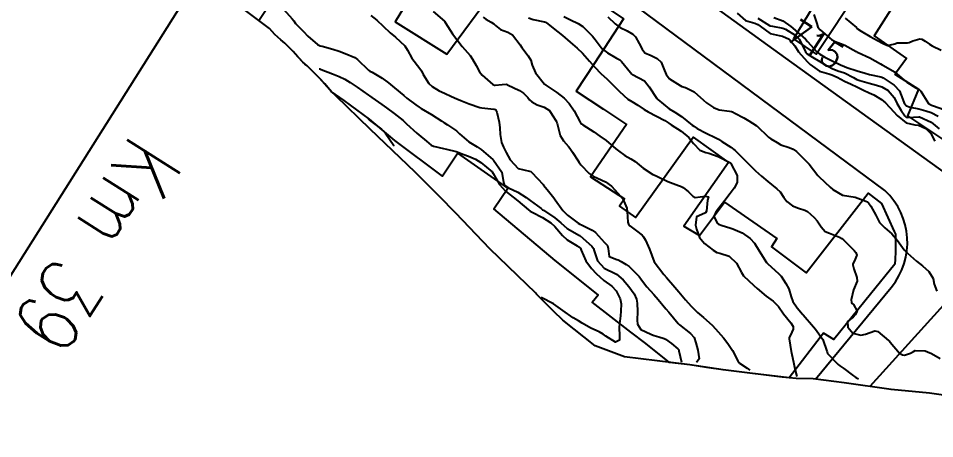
# Model space of a CAD drawing. Header units: metres. Extents: x 286371 to 293043, y 7462578 to 7466404.
# Drawn here: x 291813.3 to 291960, y 7462595 to 7462662.3 of the extents above; entities that cross this region are included whole.
import ezdxf
from ezdxf.enums import TextEntityAlignment as Align

# ---------------------------------------------------------------- set-up
doc = ezdxf.new("R2010")
doc.units = ezdxf.units.M
doc.header["$MEASUREMENT"] = 0
doc.linetypes.add('CONTINUO', pattern=[0])
for name, color, linetype in [('Area', 45, 'Continuous'), ('Cotas', 45, 'Continuous'), ('Curvas de Nivel 1m', 11, 'Continuous'), ('Curvas de Nivel 5m', 15, 'Continuous'), ('Edificações', 30, 'Continuous'), ('PLACA_KM', 45, 'Continuous'), ('Vias primárias', 230, 'Continuous'), ('Vias Secundárias', 230, 'Continuous')]:
    doc.layers.add(name, color=color, linetype=linetype)
doc.styles.add('ROMANS', font='romans', dxfattribs={"height": 0.2})
doc.styles.add('Style-STANDARD', font='STANDARD.shx')

msp = doc.modelspace()

# ---------------------------------------------------------------- linework, layer by layer
at = {"layer": 'Area'}
msp.add_polyline3d([(291962.6017362267, 7462601.747660844, 719.0442867774085), (291959.1966265524, 7462602.243136127, 720.3761267816599), (291953.05950418, 7462602.85186526, 719.3962292047868), (291945.5749811533, 7462603.900923098, 719.7857227069218), (291940.6043857642, 7462604.548077271, 721.8376858894449), (291937.8833977063, 7462604.567261799, 728.8981677009613), (291935.5983761201, 7462604.799164075, 729.1364592082206), (291926.1956925134, 7462605.960512334, 726.1757275177828), (291920.8127090181, 7462606.76095775, 726.9957041638377), (291910.3896778523, 7462608.062161979, 724.3324450633039), (291905.6673536433, 7462609.808866981, 725.2548607856228), (291900.5145029211, 7462613.93784568, 725.1209950054476), (291898.9820727008, 7462615.36896542, 725.1899819593687), (291896.2754264954, 7462618.118774444, 725.2088665879718), (291896.1731017214, 7462618.244495533, 725.2890082444306), (291888.8381949659, 7462625.372852978, 725.6497313554418), (291883.3494565512, 7462631.072710076, 725.849569984658), (291882.6637904006, 7462631.758453043, 726.6995378108164), (291881.3752935933, 7462633.116405186, 725.9296021621171), (291876.8392352965, 7462637.602667123, 729.2199679017442), (291869.6415306916, 7462644.491332455, 729.0700976417659), (291864.1372436072, 7462649.843802008, 725.9197830352286), (291863.4231463269, 7462650.535701962, 730.0284081641677), (291863.2107860641, 7462650.827926505, 730.0781584871387), (291861.5548841837, 7462652.685096844, 731.0093670726142), (291859.5679882217, 7462654.637140858, 730.3107684792891), (291858.8482092418, 7462655.217103221, 729.9601492598927), (291857.291265661, 7462656.959375836, 728.9994051660447), (291856.4371388839, 7462657.799900089, 729.0380588810186), (291856.3246215734, 7462657.974406195, 729.128349804769), (291854.3916419036, 7462659.650773318, 729.6899009334517), (291853.5079902216, 7462660.624745895, 729.5504271999376), (291848.6311740628, 7462664.326723279, 725.5723459063505)], dxfattribs=at)
at = {"layer": 'Curvas de Nivel 1m', "flags": 128}
for points, elevation in [([(291855.7474783469, 7462663.736128448), (291857.1683601963, 7462662.152778194), (291857.4076757063, 7462661.83897501), (291857.7137441377, 7462661.457181169), (291858.9732072923, 7462660.12525549), (291859.6831520649, 7462659.387709646), (291861.2210662138, 7462658.091087605), (291861.6609982977, 7462657.880791827), (291861.9630413445, 7462657.776348278), (291863.6529333129, 7462657.313126183), (291864.6850878809, 7462657.002310476), (291865.6433914125, 7462656.646999487), (291867.1710617597, 7462656.001387672), (291867.6295302883, 7462655.692924545), (291869.3899178627, 7462653.967654829), (291869.6016244099, 7462653.802532646), (291869.9439352112, 7462653.614208912), (291871.5851613081, 7462652.674992526), (291872.5899447545, 7462651.919204426), (291873.5622044776, 7462651.114537156), (291875.0274723701, 7462649.882191513), (291875.5380599353, 7462649.474901007), (291876.9568605383, 7462648.418605656), (291877.5168596548, 7462648.031548972), (291877.8194468424, 7462647.839861895), (291879.4950334544, 7462646.863462409), (291881.1513735116, 7462645.789282995), (291881.4708806696, 7462645.572949962), (291882.0123378811, 7462645.229763522), (291883.4511712159, 7462644.228986375), (291883.971074899, 7462643.746537475), (291885.4253774873, 7462642.479404472), (291886.7564895271, 7462641.704306254), (291887.4078923346, 7462641.283727624), (291889.2717100131, 7462639.666127949), (291889.3823844756, 7462639.553203695), (291890.7423978205, 7462637.643617631), (291891.0017792326, 7462635.966532078), (291891.1300614207, 7462635.637352677), (291891.3208620551, 7462635.421708988), (291891.8007362168, 7462635.143241378), (291893.3067329422, 7462634.449768134), (291894.6170934601, 7462633.584597196), (291895.286494988, 7462633.070571186), (291897.0162063438, 7462631.799838151), (291897.2652093431, 7462631.621528196), (291897.3849893775, 7462631.542628758), (291899.2462142073, 7462630.325185808), (291900.1856991561, 7462629.50016811), (291901.2208405724, 7462628.603610151), (291903.1457277487, 7462627.514544521), (291903.2045195403, 7462627.485541339), (291903.2534857736, 7462627.453697586), (291905.1692008076, 7462625.767625826), (291905.4368618726, 7462625.420350671), (291905.5268947611, 7462625.050550086), (291906.0567883715, 7462623.410601772), (291907.1167894799, 7462622.243537311), (291908.9798945591, 7462621.36630518), (291909.1031366666, 7462621.303349763), (291910.1587108281, 7462620.411698576), (291911.0740530622, 7462619.334442802), (291911.9113681364, 7462618.171850461), (291912.2932679849, 7462617.309458503), (291912.3938687951, 7462616.666678683), (291912.4504131301, 7462615.312897401), (291912.3993797302, 7462613.906923443), (291912.4470043053, 7462613.312498533), (291912.9710414519, 7462612.437002116), (291914.5750610406, 7462611.664977727), (291914.957912898, 7462611.531765188), (291915.1484348109, 7462611.462121733), (291915.86925763, 7462611.256138711), (291916.7284226404, 7462611.016592739), (291916.9491125287, 7462610.906720748), (291917.8917313094, 7462610.178752835), (291918.9264832368, 7462609.366454438), (291919.0582725845, 7462609.20242951), (291919.0948394163, 7462609.028454834), (291919.4840530622, 7462607.194442802)], 724.0000000000001), ([(291869.7348728992, 7462662.685765263), (291870.7190627097, 7462661.949517657), (291871.7099963263, 7462660.997327076), (291872.849690292, 7462659.917108242), (291873.6840698961, 7462659.238898391), (291875.1817912008, 7462657.88167673), (291875.653271843, 7462657.155694857), (291876.3395173246, 7462655.863860838), (291877.6101136875, 7462654.24848449), (291877.8725658949, 7462653.84041511), (291878.1621327992, 7462653.269365713), (291879.0468444983, 7462651.82235093), (291879.566755112, 7462651.32791279), (291880.7114499495, 7462650.642404385), (291881.5512166244, 7462650.262013615), (291882.6800291691, 7462649.767403161), (291883.5365607839, 7462649.379828884), (291884.1721192045, 7462649.103945726), (291885.5167125368, 7462648.568407774), (291887.2235891265, 7462647.983448787), (291887.5075580663, 7462647.928109744), (291889.443895257, 7462647.726432825), (291889.5048683035, 7462647.718792222), (291889.710931363, 7462647.661339629), (291889.9089975067, 7462647.247165025), (291890.2802505557, 7462645.652349839), (291890.4015045409, 7462644.70874407), (291890.4603657703, 7462643.649198112), (291890.6975147616, 7462642.372804604), (291890.9915159661, 7462641.640780859), (291891.40153453, 7462640.799873986), (291892.0564037989, 7462639.624357542), (291893.3632577881, 7462638.218091198), (291895.1525459095, 7462637.782087228), (291895.356177357, 7462637.716062454), (291895.5451905195, 7462637.571575739), (291897.3257937679, 7462635.660489851), (291897.4306769409, 7462635.542843444), (291898.0059761391, 7462634.841750494), (291899.0518253028, 7462633.518076219), (291899.2889748412, 7462633.175894734), (291900.4876073201, 7462631.496089487), (291901.2528738519, 7462630.739162111), (291902.9602194716, 7462629.458550306), (291903.2319668247, 7462629.315360304), (291903.4864227981, 7462629.193059862), (291905.2123547487, 7462628.339527125), (291905.7516589459, 7462627.962820896), (291906.200595213, 7462627.409344669), (291907.1787905107, 7462626.376939368), (291907.6604469058, 7462625.873719616), (291907.7547236079, 7462625.382629391), (291907.9084354037, 7462624.142122303), (291909.1386583467, 7462623.669926672), (291909.3891413692, 7462623.61073496), (291909.8408835082, 7462623.350306193), (291910.6616873342, 7462622.868365547), (291911.1218358858, 7462622.509964372), (291912.3683919161, 7462621.305477719), (291912.7073553895, 7462620.91142436), (291913.0903224045, 7462620.379065623), (291913.9622476487, 7462619.281119883), (291915.0557709301, 7462618.045633998), (291915.7554259156, 7462617.253772208), (291917.0220405892, 7462615.766944601), (291917.4638937429, 7462615.227695191), (291918.9870202676, 7462613.4022565), (291919.1935061826, 7462613.201301005), (291920.9637430871, 7462611.820444462), (291921.5451194798, 7462611.165576806), (291921.8097348309, 7462610.292699659), (291922.1304599691, 7462609.156346699), (291922.3159127137, 7462607.740191487), (291921.8940530622, 7462607.164442802)], 723.0000000000001), ([(291879.7468018323, 7462663.331027471), (291881.5285335292, 7462661.787375594), (291881.7206523337, 7462661.557727568), (291882.8365582769, 7462659.767305224), (291883.6773047053, 7462658.637885673), (291884.4023640947, 7462657.743368136), (291885.6425954135, 7462656.293932891), (291886.0534647514, 7462655.718151628), (291886.6105366339, 7462654.718218615), (291887.1634087552, 7462653.701052466), (291887.59311653, 7462653.147616194), (291889.3103995386, 7462651.668247606), (291889.5624123749, 7462651.555063647), (291889.668442975, 7462651.556873501), (291890.7807197289, 7462651.646192802), (291891.496076453, 7462651.704847148), (291891.5648781186, 7462651.689446565), (291891.5968391243, 7462651.666098311), (291891.6440818274, 7462651.633242371), (291893.5502190531, 7462650.682175525), (291894.2048718191, 7462650.252129878), (291894.8755978207, 7462649.577611907), (291895.1752259017, 7462649.217988992), (291895.5240703414, 7462648.902255654), (291896.3957757037, 7462648.435416387), (291897.5113031753, 7462648.017783674), (291898.3652933463, 7462647.521524198), (291898.7819993947, 7462646.807287537), (291899.4773332113, 7462645.723119407), (291899.5594642463, 7462645.503161634), (291899.5798649985, 7462645.395408168), (291900.0556378689, 7462643.49526903), (291900.5990585482, 7462642.65858603), (291901.4178541323, 7462641.727847473), (291901.6016799091, 7462641.4716284), (291902.0376663045, 7462640.831836264), (291902.9444964086, 7462639.451036152), (291903.1058663499, 7462639.175848735), (291903.3743950679, 7462638.800576513), (291904.7136793073, 7462637.42404841), (291905.3475292175, 7462636.979519825), (291906.078400812, 7462636.668033699), (291907.334805717, 7462636.101286454), (291908.285148557, 7462635.37002637), (291909.3077681015, 7462634.268778756), (291910.1007313937, 7462633.342342628), (291910.7363362992, 7462631.860649449), (291910.8008094192, 7462631.33127562), (291910.919590951, 7462629.639778559), (291911.0089411269, 7462629.327669482), (291911.2195929972, 7462629.027105131), (291912.2915885798, 7462628.224393513), (291913.1979219755, 7462627.552370356), (291913.4265462361, 7462627.290955404), (291913.7244619315, 7462626.747879349), (291914.3744668405, 7462625.276286596), (291915.1340530622, 7462623.264442801), (291916.6808190828, 7462621.240791311), (291917.0966560573, 7462620.741309141), (291918.4436191859, 7462619.21389931), (291919.0634062467, 7462618.494655103), (291920.1463158363, 7462617.187908862), (291921.0289800128, 7462616.169572839), (291922.074146591, 7462615.158541398), (291923.0025692406, 7462614.378854699), (291924.4257266586, 7462613.122817698), (291924.9755652228, 7462612.548586844), (291926.2106553045, 7462611.095593768), (291926.9404089411, 7462610.174834724), (291927.6549832652, 7462609.07347885), (291928.5115826852, 7462607.440215693), (291928.8029719811, 7462607.055659018), (291930.0466386179, 7462606.24320298), (291930.4640530622, 7462605.914442802)], 722), ([(291887.7352453344, 7462662.44059428), (291888.1662638324, 7462662.121404925), (291889.0115958455, 7462661.668691946), (291889.445955029, 7462661.385934357), (291889.7154991202, 7462661.08703132), (291890.5295256682, 7462660.471106009), (291891.7003247763, 7462660.042557078), (291892.4343683007, 7462659.613338075), (291893.6702828645, 7462658.009762951), (291893.962212141, 7462657.589970417), (291894.9489419511, 7462656.263665025), (291895.364918133, 7462655.568329826), (291895.6121994038, 7462654.774198899), (291896.1151926317, 7462653.556625709), (291897.566705141, 7462651.711248057), (291897.7824631495, 7462651.531166651), (291899.546882977, 7462650.359770455), (291900.6994593587, 7462649.486961707), (291901.52135185, 7462648.627695316), (291902.300743746, 7462647.462492442), (291903.2803216175, 7462645.644074696), (291903.4003830286, 7462645.445547853), (291903.4728437921, 7462645.363824795), (291903.7272284251, 7462645.183556514), (291905.4541666463, 7462644.088681741), (291906.4381247481, 7462643.399531726), (291907.4335067042, 7462642.681352267), (291909.0132181038, 7462641.360455327), (291909.4090301159, 7462641.019579716), (291910.4378759757, 7462640.299437466), (291911.3905701454, 7462639.758915018), (291912.097461426, 7462639.313741676), (291913.3684236287, 7462638.252480566), (291914.8971835865, 7462637.271295845), (291915.3512747689, 7462637.079223249), (291915.6789013264, 7462636.927992814), (291917.3320530622, 7462636.134442802), (291919.0297027797, 7462635.498948452), (291919.3179491232, 7462635.399245846), (291919.7919586817, 7462635.197274218), (291920.6133091403, 7462634.494410523), (291921.2928313365, 7462633.759661087), (291921.7024091052, 7462633.580433642), (291923.2938124711, 7462633.795070061), (291923.8188992679, 7462633.663480745), (291923.6930953267, 7462633.138307168), (291923.4861494483, 7462631.369679196), (291923.3699839292, 7462631.142703839), (291923.2526252318, 7462631.04925411), (291921.9114586695, 7462630.497014689), (291921.7352974829, 7462629.166774136), (291921.9002040574, 7462628.477698376), (291922.4001189685, 7462627.156351814), (291923.1799827023, 7462626.206418808), (291924.5909369482, 7462625.123039545), (291925.1588976417, 7462624.770748103), (291925.6193405768, 7462624.645288662), (291927.1500983068, 7462624.154125771), (291928.3031120733, 7462623.066906916), (291929.111434936, 7462621.546567719), (291929.4392138929, 7462621.049415389), (291931.0808554584, 7462619.47793588), (291931.6150472827, 7462619.016327888), (291933.0559417818, 7462617.787024113), (291934.1763932897, 7462616.977457699), (291935.031197431, 7462616.107400723), (291935.8194364944, 7462614.952362051), (291936.9927642625, 7462613.515189492), (291937.3648846758, 7462612.928701621), (291937.3998553182, 7462612.503790464), (291936.9559936587, 7462611.531472627), (291936.752561561, 7462611.132773286), (291936.7582175189, 7462610.937230336), (291936.9290530622, 7462609.934442802), (291937.0803258246, 7462608.93194871), (291937.1151758432, 7462608.727194455), (291937.4753960593, 7462606.925572657), (291937.6332083936, 7462606.162470558), (291937.9540530622, 7462604.914442802)], 721), ([(291900.6841696459, 7462662.545997795), (291901.7324070358, 7462662.03137437), (291902.969691611, 7462661.455758224), (291903.7145972481, 7462660.971652091), (291905.2705704846, 7462659.42064504), (291905.6758734597, 7462658.869135966), (291906.7792325872, 7462657.397565109), (291907.6441895542, 7462656.726875599), (291909.0918807702, 7462655.902823387), (291909.6276099845, 7462655.591570956), (291909.8774203763, 7462655.350642292), (291911.3302137765, 7462653.596317802), (291911.5596450682, 7462653.324958923), (291911.5935706881, 7462653.292284524), (291911.6611184453, 7462653.255334819), (291913.578303345, 7462652.244461651), (291914.3090456775, 7462651.283267912), (291915.5365945121, 7462649.433872798), (291915.6935954004, 7462649.262049667), (291917.5123211399, 7462647.785647979), (291918.4165619846, 7462647.220755169), (291919.4942793628, 7462646.552862844), (291921.2313169933, 7462645.178083844), (291921.4712315394, 7462644.986341281), (291922.0003194131, 7462644.632148034), (291923.4548473159, 7462643.864059712), (291925.0169705213, 7462643.120849039), (291925.4407349646, 7462642.893236294), (291925.9887885881, 7462642.553116346), (291927.4222436674, 7462641.63048314), (291928.091585804, 7462641.074228741), (291929.3852769099, 7462639.802699314), (291930.1019384993, 7462639.04352452), (291931.3559450558, 7462637.817242379), (291932.2962562593, 7462637.010159754), (291933.3309188061, 7462636.11882573), (291934.7930107039, 7462634.972258437), (291935.3066308387, 7462634.469627905), (291935.89919796, 7462633.558375808), (291936.3480278816, 7462632.948483178), (291937.2736154972, 7462632.238605134), (291938.2294018566, 7462631.87615888), (291939.2638770145, 7462631.556098306), (291939.6763369399, 7462631.312165166), (291940.180816265, 7462630.885907539), (291940.7500341236, 7462630.377803827), (291941.238629201, 7462629.836185391), (291941.8448310212, 7462628.855131133), (291942.5071183547, 7462628.142229982), (291943.2093803139, 7462627.856259586), (291944.7826936013, 7462627.228330978), (291945.196840691, 7462626.99028472), (291945.4300537332, 7462626.800902792), (291947.1689668828, 7462625.102030842), (291947.4464411646, 7462624.77020698), (291947.5991978884, 7462624.326044834), (291947.1419820537, 7462623.303042233), (291946.9393081215, 7462622.975119061), (291946.9344694482, 7462622.777436556), (291947.1245935063, 7462622.143805739), (291947.5736775718, 7462620.767398434), (291947.658686305, 7462620.20000123), (291947.0740530622, 7462618.774442802), (291946.6537760812, 7462617.170241292), (291946.7129343469, 7462616.780865176), (291946.8422146235, 7462616.589219481), (291947.0287735842, 7462616.424237422), (291947.6202570662, 7462615.379398392), (291947.3401924267, 7462614.777720015), (291946.9988461674, 7462614.437316482), (291946.0779568923, 7462613.707831242), (291946.1565543402, 7462612.796705282), (291946.9604476733, 7462611.877416876), (291948.1980653708, 7462611.52315093), (291948.9583903804, 7462611.710264018), (291950.4654271837, 7462612.223355748), (291950.9654839219, 7462612.143166784), (291952.6329365058, 7462610.68910955), (291952.7990368972, 7462610.544427194), (291952.9396025127, 7462610.387739505), (291954.4254832049, 7462608.661771351), (291954.9098853869, 7462608.376597785), (291955.2205547667, 7462608.33860602), (291956.1590910238, 7462608.635767233), (291956.6384286094, 7462608.908461909), (291956.9208133318, 7462609.075127438), (291958.5075002193, 7462609.013377964), (291958.9182703153, 7462608.875593009), (291959.5289503252, 7462608.585219343), (291960.9023480086, 7462607.784105897)], 719), ([(291907.7305726203, 7462662.485746678), (291908.8807197289, 7462661.366942802), (291909.7056225307, 7462660.792407368), (291910.780317347, 7462660.255703463), (291911.6902253846, 7462659.735930962), (291912.1259891497, 7462659.317813762), (291912.7439155022, 7462658.232300288), (291913.1808955031, 7462657.301540165), (291913.6454651066, 7462656.721912425), (291914.630918641, 7462656.287824972), (291915.6325883914, 7462655.833464745), (291916.2220474806, 7462655.255472886), (291916.6906305923, 7462654.165380677), (291917.0516898838, 7462653.242578249), (291917.5839649951, 7462652.561904992), (291919.2967959245, 7462651.479839751), (291919.5664813349, 7462651.366327647), (291920.1367038086, 7462651.195853041), (291921.5536391925, 7462650.480184821), (291923.0224346402, 7462649.152117078), (291923.5279430419, 7462648.737108114), (291924.6483154221, 7462647.996243518), (291925.5116069553, 7462647.61803567), (291927.2122274447, 7462647.385156509), (291927.5077968343, 7462647.334027609), (291927.6962615022, 7462647.270023364), (291928.0599848698, 7462647.076103825), (291929.4928027415, 7462646.304421416), (291930.2960150933, 7462645.848061316), (291931.4750916194, 7462645.093333764), (291931.5151451505, 7462645.064117922), (291931.5664650508, 7462645.022594563), (291933.4387902827, 7462643.221303828), (291933.785614014, 7462642.979169387), (291934.8256749849, 7462642.367043278), (291935.4201009711, 7462642.024303392), (291936.7504963902, 7462641.597904753), (291937.4096101113, 7462641.294912743), (291937.9197765512, 7462640.916706949), (291939.3830485246, 7462639.494140298), (291939.959120059, 7462638.885666796), (291941.3477599085, 7462637.11156589), (291941.565145843, 7462636.861126411), (291943.3195522447, 7462635.201054968), (291943.7471443235, 7462634.827946434), (291945.3008117804, 7462633.921690681), (291946.2936799304, 7462633.794979582), (291947.2968810837, 7462633.629644233), (291949.0486445107, 7462632.987021158), (291949.2858656429, 7462632.865281518), (291949.4300492807, 7462632.742252859), (291949.8070640957, 7462632.205502499), (291950.618599052, 7462630.723974612), (291951.2365160504, 7462629.545308676), (291952.0573863955, 7462628.701942801), (291953.2104105219, 7462627.774940114), (291954.0696393241, 7462626.671309008), (291955.1720389668, 7462625.186836439), (291955.6772611337, 7462624.646744681), (291957.1386167333, 7462623.352626357), (291958.0951180735, 7462622.609876827), (291959.1106945601, 7462621.703875996), (291959.8056085196, 7462620.58376947), (291959.9696600912, 7462619.692167538), (291960.4149331374, 7462618.574179602)], 718), ([(291928.4361276998, 7462663.064061683), (291929.7274229047, 7462661.935765637), (291931.2516098827, 7462661.490970545), (291931.7181543964, 7462661.287865083), (291932.0925479146, 7462661.008765379), (291933.6965901374, 7462659.820247818), (291935.1674889699, 7462659.486739811), (291935.6908559115, 7462659.407966087), (291936.7684778643, 7462658.938176431), (291937.6680375448, 7462657.856741638), (291938.2176383614, 7462656.915989023), (291939.6305499567, 7462655.327569102), (291940.1115516812, 7462654.887130323), (291941.6078779235, 7462653.786100221), (291943.0937422134, 7462653.349991546), (291943.5994634199, 7462653.195133315), (291944.4349818998, 7462652.821828869), (291945.5817919759, 7462652.19138849), (291946.6644967765, 7462651.695768955), (291947.5643208438, 7462651.287831879), (291948.6735817841, 7462650.757649872), (291949.5477283185, 7462650.322793225), (291950.2839449621, 7462649.992320692), (291951.5324008893, 7462649.270964605), (291952.1678445493, 7462648.704785929), (291953.5029360093, 7462647.276639272), (291954.0415583273, 7462646.676230223), (291955.4774221526, 7462645.545715498), (291956.8934989962, 7462645.21237415), (291957.4717005932, 7462645.1342782), (291958.6228644563, 7462644.607060632), (291959.4526057074, 7462643.831285814), (291960.078773755, 7462642.584771991)], 717), ([(291931.7333637848, 7462662.30182431), (291933.5758746395, 7462661.126829705), (291933.7151426125, 7462661.057079486), (291934.0879661057, 7462660.978834106), (291935.7100046781, 7462660.684550527), (291936.1457771968, 7462660.509569709), (291937.6934342118, 7462659.549852778), (291938.3287902342, 7462658.914771745), (291939.0905091719, 7462657.475150465), (291939.3517789947, 7462656.898976913), (291939.6493161983, 7462656.578651872), (291940.4569101465, 7462656.067133218), (291941.6314876112, 7462655.360079403), (291942.4355393271, 7462654.852270509), (291943.6147346682, 7462654.213216536), (291944.5566126741, 7462653.87348036), (291945.6046126372, 7462653.508414468), (291947.036407655, 7462652.782807482), (291947.588162051, 7462652.479892244), (291948.0513777061, 7462652.300785135), (291949.5709191695, 7462651.868849955), (291950.7403397529, 7462651.552939258), (291951.5626514183, 7462651.287666544), (291952.622513028, 7462650.698415902), (291953.5376813973, 7462649.59299847), (291954.0066514146, 7462648.677203827), (291954.6904610727, 7462647.482509675), (291955.2635670645, 7462646.657900091), (291955.491146929, 7462646.460700591), (291955.7345822672, 7462646.406587835), (291957.4920671033, 7462646.492045539), (291957.6415215916, 7462646.472482845), (291959.4798156137, 7462645.645279568), (291960.7845506844, 7462644.574635339)], 716.0000000000001), ([(291940.7010047254, 7462662.880088527), (291941.1785887922, 7462661.416215629), (291941.3545373237, 7462660.869835539), (291941.707196895, 7462660.407364985), (291943.5532935929, 7462658.836404194), (291943.6828068953, 7462658.751365007), (291943.8342921085, 7462658.679627948), (291945.6713608917, 7462657.958298103), (291947.4985343989, 7462656.934698074), (291947.6550639465, 7462656.841835087), (291947.803481238, 7462656.772201379), (291949.6415410707, 7462655.910310036), (291951.351131586, 7462654.995676608), (291951.6257449744, 7462654.827236946), (291951.827588156, 7462654.711374434), (291953.5988960741, 7462653.67397693), (291954.7975802648, 7462652.666239895), (291955.574846096, 7462652.040645055), (291957.0551148716, 7462651.138577079), (291957.5573581894, 7462650.844784613), (291957.8404327282, 7462650.620147108), (291958.2380737498, 7462649.919588996), (291959.0738986625, 7462648.601195118), (291959.5206889682, 7462648.370169872), (291959.8536598951, 7462648.254797183), (291961.5104614422, 7462647.658334802)], 714), ([(291945.7358971224, 7462662.260713478), (291947.5055385963, 7462660.77757052), (291947.7114371337, 7462660.600047566), (291948.2537421891, 7462660.218316442), (291949.6928902756, 7462659.333590358), (291950.864822077, 7462658.726731266), (291951.677643151, 7462658.287115389), (291952.4890827932, 7462657.8848944), (291953.6763600519, 7462658.171575447), (291954.0463015255, 7462658.311161391), (291955.6791529623, 7462658.327769476), (291955.9559818003, 7462658.372802324), (291956.5752043715, 7462658.641075532), (291957.6894446333, 7462658.982083683), (291958.0047757942, 7462658.934106129), (291958.5239376718, 7462658.607560699), (291959.2095120174, 7462658.135920414), (291959.6633810179, 7462657.872973182), (291961.0752413653, 7462657.140578712)], 713), ([(291869.3540530622, 7462646.104442802), (291869.484629827, 7462646.00289378), (291869.5384479838, 7462645.963626877), (291871.46295019, 7462644.527584655), (291872.0684994212, 7462643.925179793), (291873.4140530622, 7462641.904442802), (291873.4140530622, 7462641.904442802)], 726)]:
    msp.add_lwpolyline(points, dxfattribs=dict(at, elevation=elevation))
at = {"layer": 'Curvas de Nivel 5m', "flags": 128}
for points, elevation in [([(291894.9824384305, 7462662.328644682), (291895.7315436081, 7462662.063812529), (291897.5894293051, 7462661.673166775), (291897.725427521, 7462661.626073393), (291897.8619857443, 7462661.532373811), (291899.7028859798, 7462660.093303968), (291900.4732764119, 7462659.492695716), (291901.6687364035, 7462658.453332216), (291902.7715384393, 7462657.457680522), (291903.6425008722, 7462656.6742968), (291904.7957673466, 7462655.426867087), (291905.6094012788, 7462654.43765724), (291906.6094178443, 7462653.39921233), (291907.5813324539, 7462652.536402249), (291908.7933072817, 7462651.366003988), (291909.5518904809, 7462650.543604046), (291910.8958622795, 7462649.334015663), (291911.5279549049, 7462648.917898985), (291912.4886479711, 7462648.340773937), (291913.5096681704, 7462647.668783352), (291914.1494066079, 7462647.284762498), (291915.4943260151, 7462646.615972993), (291916.8345873398, 7462645.893384638), (291917.4777747843, 7462645.482557611), (291917.8617241172, 7462645.228627736), (291919.4588567931, 7462644.191358192), (291920.6665841283, 7462643.186104837), (291921.4296157854, 7462642.211957679), (291922.453870216, 7462641.158845544), (291923.4085494613, 7462640.777536071), (291923.8702322207, 7462640.67197153), (291925.3947664864, 7462640.150114015), (291927.3364646266, 7462639.123373683), (291927.3743890306, 7462639.101241221), (291927.3910527061, 7462639.084187808), (291927.4260866371, 7462639.030824449), (291928.4015764081, 7462637.068579951), (291928.4298775304, 7462635.965547538), (291927.9521611728, 7462635.074871181), (291927.3011793874, 7462634.226197813), (291926.4270927732, 7462633.097297207), (291925.2611632247, 7462631.588453636), (291924.9285650006, 7462631.119325123), (291924.6809651405, 7462630.558293439), (291925.2292328047, 7462629.459758967), (291925.4325931739, 7462629.316819166), (291926.000163131, 7462629.102801152), (291927.218601713, 7462628.721019519), (291927.7433114373, 7462628.549369452), (291929.2071050772, 7462627.924577128), (291930.5151487386, 7462627.034626367), (291931.1824851548, 7462626.253248976), (291931.9429202311, 7462625.012759794), (291933.1365569975, 7462623.161371824), (291933.280070606, 7462622.992252539), (291935.1100589464, 7462621.364835078), (291935.4611403769, 7462620.959086493), (291936.225621253, 7462619.808715173), (291936.6670884882, 7462618.94054727), (291937.0550303349, 7462617.666260983), (291937.3082042988, 7462616.930480534), (291938.0171377396, 7462615.931721028), (291938.8926558023, 7462614.906263761), (291939.011385381, 7462614.771058743), (291940.6249889407, 7462612.879678763), (291940.9680309409, 7462612.472968049), (291942.1295708452, 7462610.856660035), (291942.7804851896, 7462608.982078732), (291942.8090551667, 7462608.84601777), (291942.9104590779, 7462608.604843846), (291944.6167924533, 7462606.818451712), (291944.8810741765, 7462606.615850421), (291945.4788225773, 7462606.201558479), (291946.85981291, 7462605.168432657), (291947.4363673645, 7462604.775708087), (291947.8540530622, 7462604.564442802)], 720), ([(291934.3089236861, 7462662.402367996), (291935.7275587266, 7462661.854820429), (291937.0231996197, 7462660.934805604), (291937.7059098582, 7462660.38156253), (291939.341911625, 7462658.899574923), (291939.6785531937, 7462658.527784907), (291941.1884362262, 7462656.871427055), (291941.648828499, 7462656.516138591), (291942.4546720779, 7462656.039439451), (291943.6334719573, 7462655.462369145), (291944.9794118753, 7462654.81411242), (291945.6203007369, 7462654.554287779), (291946.0047617451, 7462654.412138931), (291947.6101380495, 7462653.846775292), (291948.8927267097, 7462653.460459382), (291949.5948433133, 7462653.28395536), (291951.4291996604, 7462652.874826683), (291951.5861972063, 7462652.821650011), (291951.7891764433, 7462652.711365951), (291953.5673152448, 7462651.568588308), (291954.3904478847, 7462650.67189688), (291954.9369200009, 7462649.259458088), (291955.1582397141, 7462648.659930003), (291955.5176683349, 7462648.228794316), (291956.1406518997, 7462648.019064304), (291957.510905972, 7462647.74797012), (291958.6398013183, 7462647.474712365), (291959.502836796, 7462647.180025059), (291960.6107340489, 7462646.577692587)], 715), ([(291861.5040530622, 7462654.184442802), (291861.6050088264, 7462654.148160414), (291861.7790288996, 7462654.081818163), (291863.5941136432, 7462653.391814866), (291864.6833064284, 7462652.942318776), (291865.5813973327, 7462652.514060832), (291866.4566507863, 7462652.011203837), (291867.5629754211, 7462651.255933392), (291869.3716424326, 7462649.967028962), (291869.5422998271, 7462649.847560464), (291869.9172208715, 7462649.579909476), (291871.5216245769, 7462648.439210446), (291872.254481119, 7462647.923336381), (291873.5008226374, 7462647.02241448), (291874.9296019294, 7462645.88275957), (291875.4743998864, 7462645.391784009), (291877.1293902096, 7462643.849162745), (291877.4401979944, 7462643.587438281), (291878.669439967, 7462642.581734469), (291879.416435507, 7462641.973272449), (291879.7838149871, 7462641.808896372), (291881.4081665747, 7462641.392010298), (291881.8826231158, 7462641.30160158), (291883.4014649296, 7462640.915233955), (291884.668182799, 7462640.462116221), (291885.3909529208, 7462640.184433378), (291886.5006353662, 7462639.707694067), (291887.3759949536, 7462639.157235563), (291889.168965477, 7462637.667219115), (291889.3501864704, 7462637.406670012), (291890.3639721151, 7462635.648844017), (291891.3079867155, 7462634.563353023), (291892.5438711119, 7462633.615695531), (291893.2857426255, 7462633.050413692), (291895.0159517814, 7462631.578164321), (291895.2614884116, 7462631.403466096), (291895.5870421455, 7462631.241616488), (291897.2465220265, 7462630.375707082), (291898.5855372863, 7462629.524170539), (291899.2255369037, 7462628.946698898), (291900.4450619316, 7462627.49582767), (291901.1903658533, 7462626.800082351), (291902.7938763117, 7462625.837840151), (291903.1671347963, 7462625.608529507), (291903.3125555995, 7462625.452215265), (291903.4440724037, 7462625.165894952), (291904.2064321602, 7462623.438357115), (291905.1157135179, 7462622.201806512), (291905.8448833617, 7462621.413330349), (291907.0877297558, 7462620.306222378), (291908.3449641374, 7462619.375379136), (291909.0633005706, 7462618.647610034), (291909.6950970049, 7462617.354677144), (291909.8190830492, 7462616.565807841), (291909.7997201095, 7462615.352657797), (291909.7220047083, 7462614.634929177), (291909.5503063009, 7462613.355949003), (291909.5123034898, 7462612.820103529), (291909.572674741, 7462611.355163476), (291909.5749067898, 7462610.724679823), (291908.9400123377, 7462610.4283945), (291907.3623998054, 7462611.388317601), (291906.958626263, 7462611.699322857), (291906.2933631391, 7462612.075255261), (291904.9722201381, 7462612.635581189), (291903.5974723024, 7462613.445241514), (291902.9896901808, 7462613.830250706), (291902.1330395942, 7462614.331375462), (291900.4810829179, 7462615.492437353), (291899.0292745993, 7462616.529211941), (291897.0440530622, 7462617.544442802)], 725)]:
    msp.add_lwpolyline(points, dxfattribs=dict(at, elevation=elevation))
at = {"layer": 'Edificações'}
for points, elevation in [([(291901.6973283235, 7462667.964377941), (291910.2236237326, 7462662.181064125), (291905.4936328958, 7462654.967499226), (291902.6340421052, 7462650.609275892), (291907.0225290165, 7462647.727844621), (291910.6888521891, 7462645.256298882), (291904.9561476985, 7462636.884656833), (291910.3737885793, 7462633.359679471), (291909.5757350795, 7462632.196441719), (291912.1370145213, 7462630.382681509), (291921.3537856571, 7462643.22923382), (291927.0289673234, 7462639.151594288), (291919.8993664563, 7462628.961413694), (291922.4045359151, 7462627.485290599), (291926.3820878427, 7462632.848493245), (291934.7559982259, 7462626.987579278), (291933.8933576952, 7462625.662642687), (291939.4585395746, 7462621.52565624), (291949.3821350292, 7462634.273010327), (291951.51047953, 7462632.600019851), (291953.5827140476, 7462628.127594323), (291953.7745915047, 7462627.713472451), (291953.7899980497, 7462624.897440199), (291953.7054294063, 7462623.721683212), (291953.6450371592, 7462622.882050417), (291949.764005849, 7462618.088217965), (291943.8804845953, 7462610.820918924), (291942.2499103139, 7462611.86864221), (291936.7408869131, 7462604.683212938), (291930.8970343168, 7462605.379838204), (291926.1956925134, 7462605.960512334), (291923.5042007657, 7462606.360735042), (291920.8127090181, 7462606.76095775), (291917.607801419, 7462607.161056267), (291913.7722774085, 7462610.216007438), (291911.4160617896, 7462612.030149916), (291905.1854802454, 7462616.827318116), (291906.137283025, 7462617.976978338), (291899.2698651361, 7462623.500924157), (291889.4322511664, 7462631.763237913), (291891.6776596606, 7462635.041557649), (291883.6773448839, 7462640.676551961), (291881.2290927459, 7462636.963499352), (291873.622153354, 7462642.685937187), (291869.5152255303, 7462646.134556764), (291865.4912516742, 7462649.119677895), (291863.4231463269, 7462650.535701962), (291863.3169661955, 7462650.681814234), (291863.2107860641, 7462650.827926505), (291862.3828351239, 7462651.756511675), (291861.5548841837, 7462652.685096844), (291860.5614362027, 7462653.661118851), (291859.5679882217, 7462654.637140858), (291859.2080987317, 7462654.92712204), (291858.8482092418, 7462655.217103221), (291858.0697374514, 7462656.088239528), (291857.291265661, 7462656.959375836), (291856.8642022725, 7462657.379637962), (291856.4371388839, 7462657.799900089), (291856.3808802287, 7462657.887153142), (291856.3246215734, 7462657.974406195), (291856.2490415262, 7462658.039952619), (291855.9656867007, 7462658.2856907), (291855.3581317385, 7462658.812589756), (291854.3916419036, 7462659.650773318), (291853.9498160626, 7462660.137759606), (291853.5079902216, 7462660.624745895), (291851.8052161204, 7462661.91731691), (291851.8052161201, 7462661.91731691), (291857.876037069, 7462671.031304158)], 728.1614525944191), ([(291876.7239644498, 7462666.835536936), (291873.6546487039, 7462661.704473042), (291881.9040530622, 7462656.520171239), (291889.3422329922, 7462666.583725969)], 728.1614525944191), ([(291940.6114887328, 7462664.141854322), (291937.4584899864, 7462658.961998731), (291941.0439844995, 7462656.540645107), (291948.0396666513, 7462667.072858734)], 705.2497988363691), ([(291952.9806150841, 7462663.560964839), (291950.3402988449, 7462659.469087601), (291955.5118516452, 7462655.845682287), (291953.7598650405, 7462653.41664291), (291953.6931329998, 7462653.32253514), (291957.4535736738, 7462650.895032914), (291955.693651367, 7462646.670601755), (291962.2654948817, 7462642.282037082)], 705.2497988363691)]:
    msp.add_lwpolyline(points, dxfattribs=dict(at, elevation=elevation))
at = {"layer": 'PLACA_KM', "linetype": 'CONTINUO'}
msp.add_polyline3d([(291946.8465500079, 7462834.749173143, 746.6235792302399), (291799.3092501893, 7462600.899499554, 764.2192340737175)], dxfattribs=at)
at = {"layer": 'Vias primárias'}
msp.add_lwpolyline([(292004.934683157, 7462596.208171217), (291982.6753993629, 7462613.068491857), (291975.3262177521, 7462618.402574882), (291973.3516707738, 7462619.952705762, 0.3605746916957631), (291964.5138235839, 7462619.717863325), (291949.6859221539, 7462603.324718728)], format="xyb", dxfattribs=at)
at = {"layer": 'Vias Secundárias', "elevation": 721.6962650071235}
msp.add_lwpolyline([(291940.9469581805, 7462604.503475538), (291953.0957910568, 7462619.188741964, 0.39792300603236), (291952.067396202, 7462634.683389784), (291881.9040530622, 7462686.750263855), (291846.2862902203, 7462717.443572626, 0.12152014155948), (291796.4937271316, 7462742.699980084, -0.1065678609296817), (291754.2768738784, 7462762.569529017), (291736.0090884341, 7462773.358182851)], format="xyb", dxfattribs=at)
at = {"layer": 'Vias Secundárias', "elevation": 716.7783669574371}
msp.add_lwpolyline([(292020.7958419434, 7462594.960115127), (291936.2342275741, 7462655.881549132), (291886.1841148795, 7462692.088445947), (291886.1841148795, 7462692.088445947)], dxfattribs=at)

# ---------------------------------------------------------------- texts
at = {"layer": 'Cotas', "style": 'Style-STANDARD'}
msp.add_text('715', height=4.000000000000001, rotation=327.2070244681038, dxfattribs=at).set_placement((291941.010444536, 7462658.105777328, 715), align=Align.MIDDLE_CENTER)
at = {"layer": 'PLACA_KM', "color": 2, "extrusion": (0.04114340617738688, 0.04913113992359513, 0.9979445631987435), "style": 'ROMANS', "width": 0.8}
msp.add_text('Km 39', height=9.999999999999995, rotation=97.67975877440853, dxfattribs=at).set_placement((4567513.08821385, -5896616.829371347, 379414.354919757))

doc.saveas('drawing.dxf')
